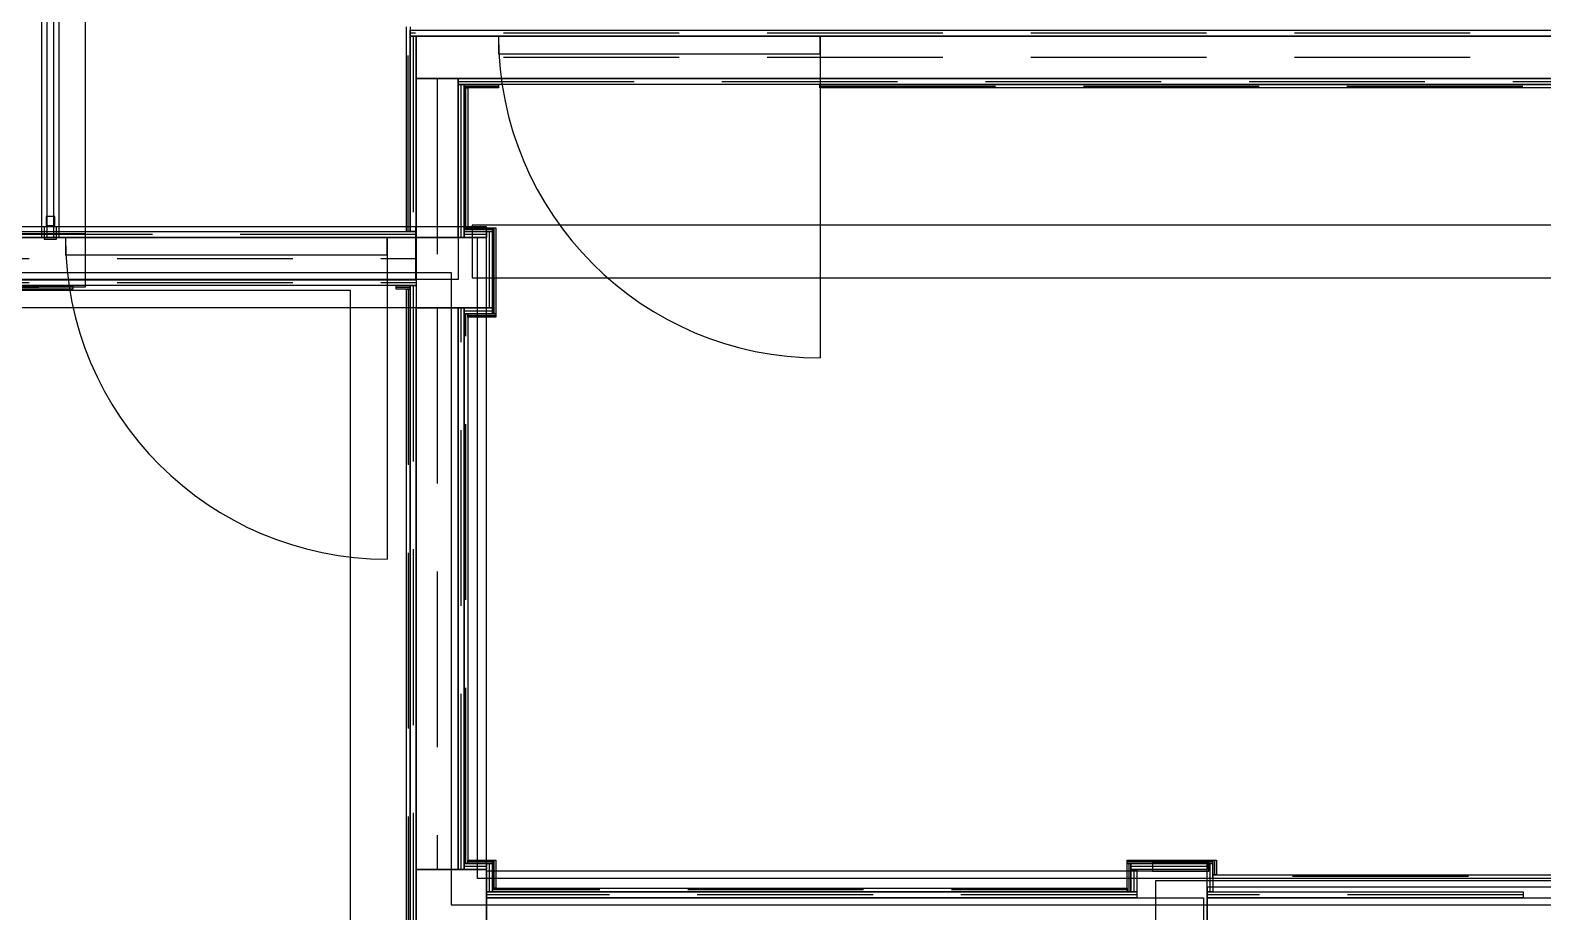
# Model space of a CAD drawing. Extents: x -23.2 to 18.8, y -18.4 to 11.3.
# Drawn here: x 0.566 to 4.869, y -6.044 to -3.537 of the extents above; entities that cross this region are included whole.
import ezdxf

# ---------------------------------------------------------------- set-up
doc = ezdxf.new("R2010")
doc.units = 0
doc.linetypes.add('Dashed', pattern=[0.75, 0.5, -0.25])
for name, color, linetype in [('COVERING', 8, 'Continuous'), ('EJE_MUROS', 8, 'Continuous'), ('LOSAS', 3, 'Continuous'), ('MUROS', 7, 'Continuous'), ('PUERTAS', 6, 'Continuous'), ('RAILING', 8, 'Continuous'), ('VIGAS', 5, 'Continuous')]:
    doc.layers.add(name, color=color, linetype=linetype)

msp = doc.modelspace()

# ---------------------------------------------------------------- linework, layer by layer
at = {"layer": 'COVERING'}
for p, q in [((0.5238, -4.2262), (1.7638, -4.2262)), ((1.7638, -4.2262), (1.7638, -6.0241)), ((1.6638, -4.3262), (-5.4478, -4.3262)), ((1.6638, -6.1091), (1.6638, -4.3262)), ((1.7638, -6.0241), (7.5738, -6.0241))]:
    msp.add_line(p, q, dxfattribs=at)
at = {"layer": 'EJE_MUROS', "linetype": 'Dashed'}
for p, q in [((1.6418, -4.1092), (1.6418, -3.5271)), ((5.4123, -3.5456), (1.6468, -3.5456)), ((1.6553, -3.5541), (1.6553, -4.1092)), ((5.4123, -3.6141), (1.6638, -3.6141)), ((1.7238, -3.6741), (1.7238, -4.2462)), ((1.7838, -3.6826), (5.4123, -3.6826)), ((1.7923, -4.1262), (1.7923, -3.6911)), ((1.8008, -3.6961), (1.8979, -3.6961)), ((2.812, -3.6961), (5.4073, -3.6961)), ((1.8058, -4.0992), (1.8058, -3.7011)), ((1.6638, -4.1177), (-2.1866, -4.1177)), ((1.8808, -4.1042), (1.8008, -4.1042)), ((1.8638, -4.1177), (1.8008, -4.1177)), ((1.8723, -4.3262), (1.8723, -4.1092)), ((1.8858, -4.3432), (1.8858, -4.0992)), ((-2.1866, -4.1862), (1.6638, -4.1862)), ((-2.1865, -4.2547), (1.6638, -4.2547)), ((-2.1595, -4.2682), (0.6871, -4.2682)), ((1.6073, -4.2682), (1.6468, -4.2682)), ((1.6418, -4.2732), (1.6418, -6.1511)), ((1.6553, -4.2632), (1.6553, -6.1411)), ((1.7238, -4.3262), (1.7238, -5.9241)), ((1.7923, -5.9241), (1.7923, -4.3262)), ((1.8008, -4.3347), (1.8808, -4.3347)), ((1.8058, -5.9071), (1.8058, -4.3432)), ((1.8108, -4.3482), (1.8908, -4.3482)), ((1.8638, -5.9156), (1.8008, -5.9156)), ((1.8808, -5.9021), (1.8108, -5.9021)), ((1.8723, -5.9871), (1.8723, -5.9071)), ((1.8858, -5.9771), (1.8858, -5.8971)), ((3.9308, -5.9021), (3.6868, -5.9021)), ((3.6918, -5.9071), (3.6918, -5.9871)), ((3.9138, -5.9156), (3.6968, -5.9156)), ((3.7053, -5.9241), (3.7053, -5.9871)), ((3.9223, -5.9871), (3.9223, -5.9071)), ((3.9358, -5.9391), (3.9358, -5.8971)), ((5.4073, -5.9441), (3.9308, -5.9441)), ((3.7138, -5.9956), (1.8638, -5.9956)), ((3.6868, -5.9821), (1.8808, -5.9821)), ((4.8133, -5.9956), (3.9138, -5.9956))]:
    msp.add_line(p, q, dxfattribs=at)
at = {"layer": 'LOSAS'}
for p, q in [((0.7238, -4.1262), (0.7238, 0.1709)), ((1.8388, -4.1262), (0.7238, -4.1262)), ((1.8388, -5.9491), (1.8388, -4.1262)), ((-5.4178, -4.2765), (1.4763, -4.2765)), ((1.4763, -4.2765), (1.4763, -6.2891)), ((7.4988, -5.9491), (1.8388, -5.9491)), ((5.5338, -5.9562), (3.7668, -5.9562)), ((3.7668, -5.9562), (3.7668, -8.3562))]:
    msp.add_line(p, q, dxfattribs=at)
at = {"layer": 'MUROS'}
for p, q in [((1.6368, -4.1092), (1.6368, -3.5271)), ((1.6468, -3.5271), (1.6468, -4.1092)), ((1.6468, -3.5541), (1.6468, -3.5371)), ((1.6468, -3.5371), (5.4123, -3.5371)), ((5.4123, -3.5541), (1.6468, -3.5541)), ((1.6468, -4.1092), (1.6468, -3.5541)), ((1.6468, -3.5541), (1.6638, -3.5541)), ((1.6638, -3.6741), (1.6638, -3.5541)), ((1.6638, -3.5541), (5.4123, -3.5541)), ((1.6638, -3.5541), (1.6638, -4.1092)), ((5.4123, -3.6741), (1.6638, -3.6741)), ((1.6638, -4.2462), (1.6638, -3.6741)), ((1.6638, -3.6741), (1.7838, -3.6741)), ((1.7838, -3.6741), (1.7838, -4.2462)), ((1.7838, -3.6741), (5.4123, -3.6741)), ((1.7838, -3.6911), (1.7838, -3.6741)), ((5.4123, -3.6911), (1.7838, -3.6911)), ((1.7838, -4.1262), (1.7838, -3.6911)), ((1.7838, -3.6911), (1.8008, -3.6911)), ((1.8008, -3.6911), (1.8008, -4.1262)), ((1.8008, -3.6911), (1.8979, -3.6911)), ((1.8008, -3.7011), (1.8008, -3.6911)), ((1.8979, -3.6911), (1.8979, -3.7011)), ((2.812, -3.6911), (5.4073, -3.6911)), ((2.812, -3.7011), (2.812, -3.6911)), ((1.8979, -3.7011), (1.8008, -3.7011)), ((1.8008, -4.0992), (1.8008, -3.7011)), ((1.8008, -3.7011), (1.8108, -3.7011)), ((1.8108, -3.7011), (1.8108, -4.0992)), ((5.4073, -3.7011), (2.812, -3.7011)), ((-2.1866, -4.1092), (1.6638, -4.1092)), ((-2.1866, -4.1262), (1.6638, -4.1262)), ((1.6638, -4.1262), (-2.1866, -4.1262)), ((1.6468, -4.1092), (1.6368, -4.1092)), ((1.6638, -4.1092), (1.6468, -4.1092)), ((1.6638, -4.1092), (1.6638, -4.1262)), ((1.6638, -4.1262), (1.6638, -4.2462)), ((1.8008, -4.1262), (1.7838, -4.1262)), ((1.8008, -4.1092), (1.8008, -4.0992)), ((1.8008, -4.0992), (1.8808, -4.0992)), ((1.8108, -4.0992), (1.8008, -4.0992)), ((1.8008, -4.1262), (1.8008, -4.1092)), ((1.8008, -4.1092), (1.8638, -4.1092)), ((1.8808, -4.1092), (1.8008, -4.1092)), ((1.8638, -4.1262), (1.8008, -4.1262)), ((1.8638, -4.3262), (1.8638, -4.1092)), ((1.8638, -4.1092), (1.8808, -4.1092)), ((1.8638, -4.1092), (1.8638, -4.1262)), ((1.8808, -4.3432), (1.8808, -4.0992)), ((1.8808, -4.0992), (1.8908, -4.0992)), ((1.8808, -4.0992), (1.8808, -4.1092)), ((1.8808, -4.1092), (1.8808, -4.3262)), ((1.8908, -4.0992), (1.8908, -4.3432)), ((1.6638, -4.2462), (-2.1866, -4.2462)), ((-2.1865, -4.2462), (1.6638, -4.2462)), ((1.7838, -4.2462), (1.6638, -4.2462)), ((1.6638, -4.2462), (1.6638, -4.2632)), ((1.6638, -4.2632), (-2.1865, -4.2632)), ((-2.1595, -4.2632), (0.6871, -4.2632)), ((0.6871, -4.2732), (-2.1595, -4.2732)), ((0.6871, -4.2632), (0.6871, -4.2732)), ((1.6073, -4.2632), (1.6468, -4.2632)), ((1.6073, -4.2732), (1.6073, -4.2632)), ((1.6468, -4.2732), (1.6073, -4.2732)), ((1.6368, -6.1511), (1.6368, -4.2732)), ((1.6368, -4.2732), (1.6468, -4.2732)), ((1.6468, -6.1411), (1.6468, -4.2632)), ((1.6468, -4.2632), (1.6638, -4.2632)), ((1.6468, -4.2632), (1.6468, -4.2732)), ((1.6468, -4.2732), (1.6468, -6.1511)), ((1.6638, -4.2632), (1.6638, -6.1411)), ((1.6638, -5.9241), (1.6638, -4.3262)), ((1.6638, -4.3262), (1.7838, -4.3262)), ((1.7838, -4.3262), (1.7838, -5.9241)), ((1.7838, -5.9241), (1.7838, -4.3262)), ((1.7838, -4.3262), (1.8008, -4.3262)), ((1.8008, -4.3262), (1.8008, -5.9241)), ((1.8008, -4.3262), (1.8808, -4.3262)), ((1.8008, -4.3432), (1.8008, -4.3262)), ((1.8808, -4.3432), (1.8008, -4.3432)), ((1.8008, -5.9071), (1.8008, -4.3432)), ((1.8008, -4.3432), (1.8108, -4.3432)), ((1.8108, -4.3432), (1.8108, -5.9071)), ((1.8108, -4.3432), (1.8908, -4.3432)), ((1.8108, -4.3532), (1.8108, -4.3432)), ((1.8808, -4.3262), (1.8638, -4.3262)), ((1.8808, -4.3262), (1.8808, -4.3432)), ((1.8908, -4.3432), (1.8808, -4.3432)), ((1.8908, -4.3432), (1.8908, -4.3532)), ((1.8908, -4.3532), (1.8108, -4.3532)), ((1.7838, -5.9241), (1.6638, -5.9241)), ((1.8008, -5.9241), (1.7838, -5.9241)), ((1.8008, -5.9241), (1.8008, -5.9071)), ((1.8008, -5.9071), (1.8638, -5.9071)), ((1.8108, -5.9071), (1.8008, -5.9071)), ((1.8638, -5.9241), (1.8008, -5.9241)), ((1.8108, -5.9071), (1.8108, -5.8971)), ((1.8108, -5.8971), (1.8808, -5.8971)), ((1.8808, -5.9071), (1.8108, -5.9071)), ((1.8638, -5.9871), (1.8638, -5.9071)), ((1.8638, -5.9071), (1.8808, -5.9071)), ((1.8638, -5.9071), (1.8638, -5.9241)), ((1.8808, -5.9771), (1.8808, -5.8971)), ((1.8808, -5.8971), (1.8908, -5.8971)), ((1.8808, -5.8971), (1.8808, -5.9071)), ((1.8808, -5.9071), (1.8808, -5.9871)), ((1.8908, -5.8971), (1.8908, -5.9771)), ((3.6868, -5.9071), (3.6868, -5.8971)), ((3.6868, -5.8971), (3.9308, -5.8971)), ((3.9308, -5.9071), (3.6868, -5.9071)), ((3.6868, -5.9871), (3.6868, -5.9071)), ((3.6868, -5.9071), (3.6968, -5.9071)), ((3.6968, -5.9241), (3.6968, -5.9071)), ((3.6968, -5.9071), (3.9138, -5.9071)), ((3.6968, -5.9071), (3.6968, -5.9871)), ((3.9138, -5.9241), (3.6968, -5.9241)), ((3.6968, -5.9871), (3.6968, -5.9241)), ((3.6968, -5.9241), (3.7138, -5.9241)), ((3.7138, -5.9241), (3.7138, -5.9871)), ((3.9138, -5.9871), (3.9138, -5.9071)), ((3.9138, -5.9071), (3.9308, -5.9071)), ((3.9138, -5.9071), (3.9138, -5.9241)), ((3.9308, -5.9391), (3.9308, -5.8971)), ((3.9308, -5.8971), (3.9408, -5.8971)), ((3.9308, -5.8971), (3.9308, -5.9071)), ((3.9308, -5.9071), (3.9308, -5.9871)), ((3.9408, -5.8971), (3.9408, -5.9391)), ((1.8808, -5.9871), (1.8808, -5.9771)), ((1.8808, -5.9771), (3.6868, -5.9771)), ((1.8908, -5.9771), (1.8808, -5.9771)), ((3.6868, -5.9771), (3.6868, -5.9871)), ((3.9308, -5.9491), (3.9308, -5.9391)), ((3.9308, -5.9391), (5.4073, -5.9391)), ((3.9408, -5.9391), (3.9308, -5.9391)), ((5.4073, -5.9491), (3.9308, -5.9491)), ((1.8638, -6.0041), (1.8638, -5.9871)), ((1.8638, -5.9871), (3.7138, -5.9871)), ((1.8808, -5.9871), (1.8638, -5.9871)), ((1.8638, -6.0041), (3.9038, -6.0041)), ((1.8638, -6.1241), (1.8638, -6.0041)), ((3.7138, -6.0041), (1.8638, -6.0041)), ((3.6868, -5.9871), (1.8808, -5.9871)), ((3.6968, -5.9871), (3.6868, -5.9871)), ((3.7138, -5.9871), (3.6968, -5.9871)), ((3.7138, -5.9871), (3.7138, -6.0041)), ((3.9038, -6.0041), (3.9038, -6.1241)), ((3.9138, -6.0041), (3.9138, -5.9871)), ((3.9138, -5.9871), (4.8133, -5.9871)), ((3.9308, -5.9871), (3.9138, -5.9871)), ((3.9138, -6.0041), (5.5323, -6.0041)), ((3.9138, -6.1241), (3.9138, -6.0041)), ((4.8133, -6.0041), (3.9138, -6.0041)), ((4.8133, -5.9871), (4.8133, -6.0041))]:
    msp.add_line(p, q, dxfattribs=at)
at = {"layer": 'PUERTAS'}
for p, q in [((2.8133, -3.5541), (1.8983, -3.5541)), ((1.8983, -3.5541), (1.8983, -3.6041)), ((2.8133, -3.5541), (1.8983, -3.5541)), ((1.8983, -3.5541), (1.8983, -3.6041)), ((2.8133, -3.5541), (1.8983, -3.5541)), ((1.8983, -3.5541), (1.8983, -3.6041)), ((2.8133, -3.6041), (2.8133, -3.5541)), ((2.8133, -3.5541), (2.8133, -4.4691)), ((2.8133, -3.6041), (2.8133, -3.5541)), ((2.8133, -3.5541), (2.8133, -4.4691)), ((2.8133, -3.6041), (2.8133, -3.5541)), ((2.8133, -3.5541), (2.8133, -4.4691)), ((1.8983, -3.6041), (2.8133, -3.6041)), ((1.8983, -3.6041), (2.8133, -3.6041)), ((1.8983, -3.6041), (2.8133, -3.6041)), ((1.5813, -4.1262), (0.6663, -4.1262)), ((0.6663, -4.1262), (0.6663, -4.1762)), ((1.5813, -4.1262), (0.6663, -4.1262)), ((0.6663, -4.1262), (0.6663, -4.1762)), ((1.5813, -4.1262), (0.6663, -4.1262)), ((0.6663, -4.1262), (0.6663, -4.1762)), ((1.5813, -4.1762), (1.5813, -4.1262)), ((1.5813, -4.1262), (1.5813, -5.0412)), ((1.5813, -4.1762), (1.5813, -4.1262)), ((1.5813, -4.1262), (1.5813, -5.0412)), ((1.5813, -4.1762), (1.5813, -4.1262)), ((1.5813, -4.1262), (1.5813, -5.0412)), ((0.6663, -4.1762), (1.5813, -4.1762)), ((0.6663, -4.1762), (1.5813, -4.1762)), ((0.6663, -4.1762), (1.5813, -4.1762))]:
    msp.add_line(p, q, dxfattribs=at)
for centre in [(2.8133, -3.5541), (2.8133, -3.5541), (2.8133, -3.5541), (1.5813, -4.1262), (1.5813, -4.1262), (1.5813, -4.1262)]:
    msp.add_arc(centre, 0.915, 180, 270, dxfattribs=at)
at = {"layer": 'RAILING'}
for p, q in [((0.5988, -1.0796), (0.5988, -4.1262)), ((0.6138, -1.0796), (0.6138, -4.1262)), ((0.6138, -1.0796), (0.6138, -4.1262)), ((0.6138, -1.0796), (0.6138, -4.1262)), ((0.6138, -1.0796), (0.6138, -4.1262)), ((0.6138, -1.0796), (0.6138, -4.1262)), ((0.6138, -1.0796), (0.6138, -4.1262)), ((0.6338, -4.1262), (0.6338, -1.0796)), ((0.6338, -4.1262), (0.6338, -1.0796)), ((0.6338, -4.1262), (0.6338, -1.0796)), ((0.6338, -4.1262), (0.6338, -1.0796)), ((0.6338, -4.1262), (0.6338, -1.0796)), ((0.6338, -4.1262), (0.6338, -1.0796)), ((0.6488, -4.1262), (0.6488, -1.0796)), ((0.6363, -4.0671), (0.6113, -4.0671)), ((0.6113, -4.0671), (0.6113, -4.0921)), ((0.6363, -4.0921), (0.6363, -4.0671)), ((0.5988, -4.1262), (0.6488, -4.1262)), ((0.6414, -4.0963), (0.6063, -4.0963)), ((0.6063, -4.0963), (0.6063, -4.1311)), ((0.6113, -4.0921), (0.6363, -4.0921)), ((0.6138, -4.1262), (0.6338, -4.1262)), ((0.6138, -4.1262), (0.6338, -4.1262)), ((0.6138, -4.1262), (0.6338, -4.1262)), ((0.6138, -4.1262), (0.6338, -4.1262)), ((0.6138, -4.1262), (0.6338, -4.1262)), ((0.6138, -4.1262), (0.6338, -4.1262)), ((0.6414, -4.1311), (0.6414, -4.0963)), ((0.6063, -4.1311), (0.6414, -4.1311))]:
    msp.add_line(p, q, dxfattribs=at)
at = {"layer": 'VIGAS'}
for p, q in [((0.7238, -4.1165), (0.7238, 0.0209)), ((0.7238, -4.1165), (-2.3865, -4.1165)), ((1.6628, -4.0965), (0.5238, -4.0965)), ((0.5238, -4.1165), (0.7238, -4.1165)), ((0.7238, -4.2665), (0.7238, -4.1165)), ((1.6628, -4.2465), (1.6628, -4.0965)), ((1.8638, -4.0965), (1.6638, -4.0965)), ((1.6638, -4.0965), (1.6638, -4.1262)), ((1.6638, -4.1262), (1.8638, -4.1262)), ((7.4788, -4.0913), (1.8238, -4.0913)), ((1.8238, -4.0913), (1.8238, -4.2413)), ((1.8638, -4.1262), (1.8638, -4.0965)), ((0.5238, -4.2465), (1.6628, -4.2465)), ((1.8238, -4.2413), (7.4788, -4.2413)), ((-2.3865, -4.2665), (0.7238, -4.2665)), ((1.8638, -4.3262), (1.6638, -4.3262)), ((1.6638, -4.3262), (1.6638, -5.9241)), ((1.8638, -5.9241), (1.8638, -4.3262)), ((1.6638, -5.9241), (1.8638, -5.9241)), ((3.9138, -5.9291), (1.8638, -5.9291)), ((1.8638, -5.9291), (1.8638, -6.1291)), ((3.9189, -5.9033), (3.7588, -5.9033)), ((3.7588, -5.9033), (3.7588, -5.9291)), ((3.7588, -5.9291), (3.9189, -5.9291)), ((3.9138, -6.1291), (3.9138, -5.9291)), ((3.9189, -5.9291), (3.9189, -5.9033)), ((7.4738, -5.9741), (3.9138, -5.9741)), ((3.9138, -5.9741), (3.9138, -6.1241))]:
    msp.add_line(p, q, dxfattribs=at)

doc.saveas('drawing.dxf')
